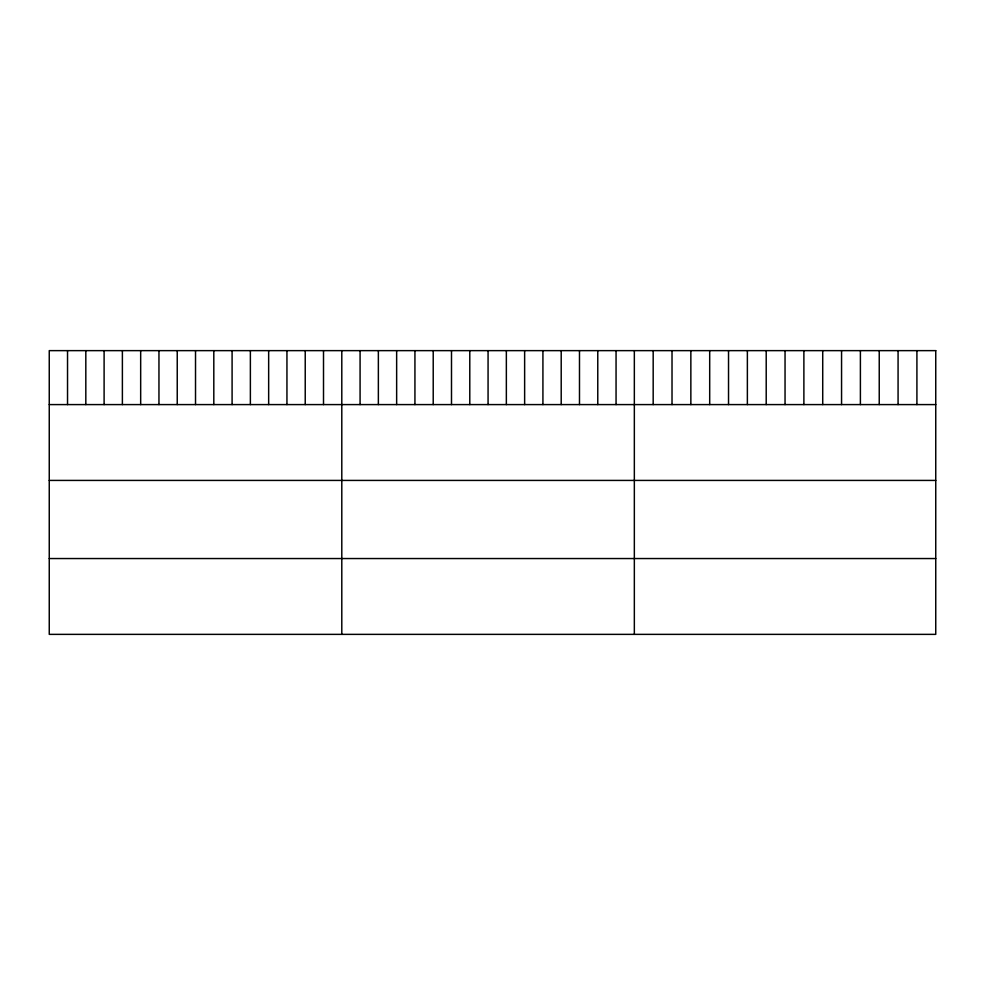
<?xml version="1.0" encoding="UTF-8"?>
<svg xmlns="http://www.w3.org/2000/svg" width="985" height="985" viewBox="0 0 985 985"><rect width="100%" height="100%" fill="white"/><g stroke="black" fill="none" stroke-linecap="round" stroke-linejoin="round"><path stroke-width="1.48" d="M49.25 404.589L935.75 404.589M49.25 480.421L935.75 480.421M49.25 558.544L935.75 558.544M916.912 350.635L916.912 404.589M898.074 350.635L898.074 404.589M879.236 350.635L879.236 404.589M860.397 350.635L860.397 404.589M841.559 350.635L841.559 404.589M822.721 350.635L822.721 404.589M803.883 350.635L803.883 404.589M785.045 350.635L785.045 404.589M766.207 350.635L766.207 404.589M747.369 350.635L747.369 404.589M728.531 350.635L728.531 404.589M709.692 350.635L709.692 404.589M690.854 350.635L690.854 404.589M672.016 350.635L672.016 404.589M653.178 350.635L653.178 404.589M634.34 350.635L634.34 634.365M616.056 350.635L616.056 404.589M597.772 350.635L597.772 404.589M579.488 350.635L579.488 404.589M561.204 350.635L561.204 404.589M542.92 350.635L542.92 404.589M524.636 350.635L524.636 404.589M506.352 350.635L506.352 404.589M488.067 350.635L488.067 404.589M469.783 350.635L469.783 404.589M451.499 350.635L451.499 404.589M433.215 350.635L433.215 404.589M414.931 350.635L414.931 404.589M396.647 350.635L396.647 404.589M378.363 350.635L378.363 404.589M360.079 350.635L360.079 404.589M341.795 350.635L341.795 634.365M323.511 350.635L323.511 404.589M305.227 350.635L305.227 404.589M286.943 350.635L286.943 404.589M268.659 350.635L268.659 404.589M250.375 350.635L250.375 404.589M232.091 350.635L232.091 404.589M213.807 350.635L213.807 404.589M195.523 350.635L195.523 404.589M177.238 350.635L177.238 404.589M158.954 350.635L158.954 404.589M140.67 350.635L140.67 404.589M122.386 350.635L122.386 404.589M104.102 350.635L104.102 404.589M85.818 350.635L85.818 404.589M67.534 350.635L67.534 404.589M935.75 350.635L49.25 350.635L49.25 634.365L935.75 634.365L935.75 350.635"/></g></svg>
